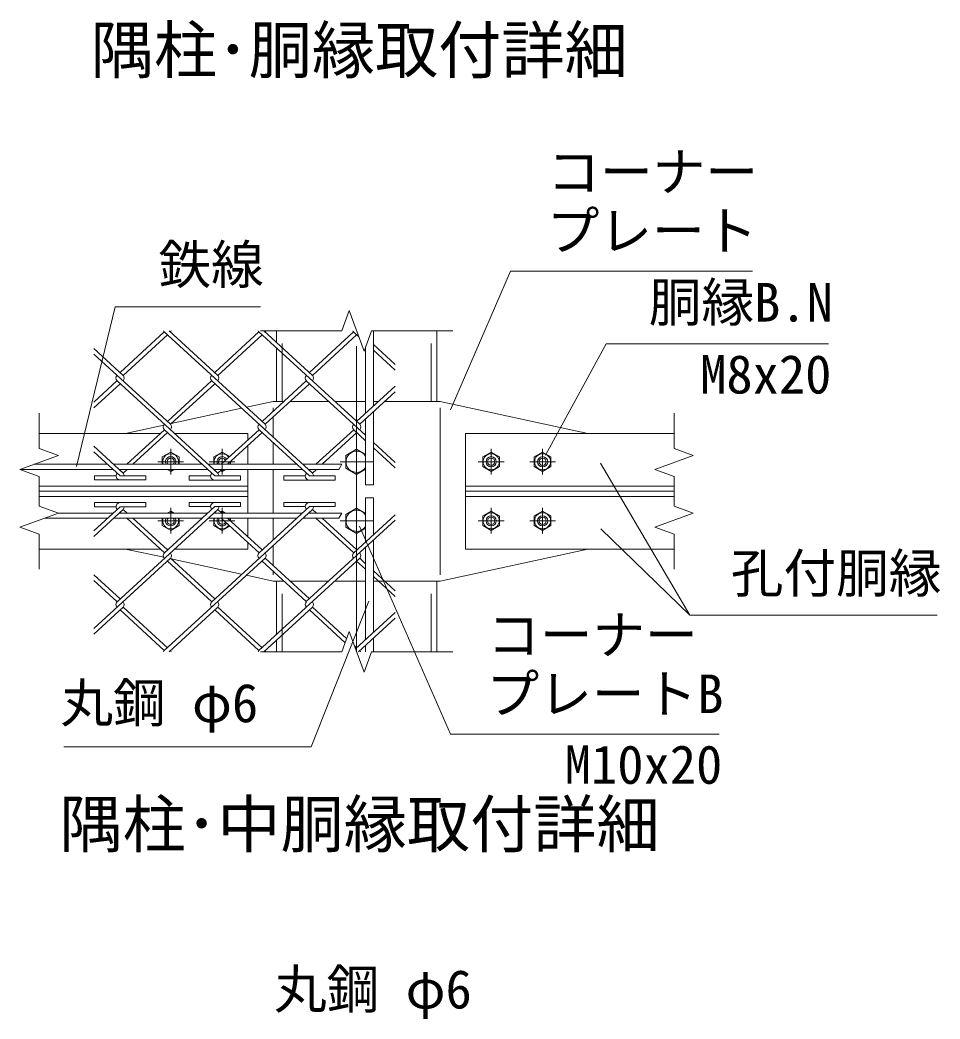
# Model space of a CAD drawing. Units: millimetres at full size; details may follow other scales. Extents: x -10500 to 10500, y -7425 to 7425.
# Drawn here: x 2525 to 5392, y 519 to 3632 of the extents above; entities that cross this region are included whole.
import ezdxf
from ezdxf.enums import TextEntityAlignment as Align

# ---------------------------------------------------------------- set-up
doc = ezdxf.new("R2010")
doc.units = ezdxf.units.MM
doc.header["$LTSCALE"] = 30
doc.linetypes.add('DASHED', pattern=[7.5, 6, -1.5])
doc.linetypes.add('USER1', pattern=[50.8, 31.75, -6.35, 6.35, -6.35])
for name, color, linetype, lineweight in [('0-0_D-STR-TXT', 7, 'Continuous', 13), ('0-1_D-STR-DIM', 7, 'Continuous', 13), ('0-2_D-STR1', 1, 'Continuous', 18), ('0-3_D-BMK', 2, 'USER1', 13), ('0-4_D-STR3', 3, 'Continuous', 13), ('0-A_D-TTL-TXT', 7, 'Continuous', 13), ('0-B_D-STR2', 7, 'Continuous', 13)]:
    doc.layers.add(name, color=color, linetype=linetype, lineweight=lineweight)
doc.styles.add('ＭＳ ゴシック', font='')
doc.styles.get('ＭＳ ゴシック').set_extended_font_data('MS Gothic')

msp = doc.modelspace()

# ---------------------------------------------------------------- linework, layer by layer
at = {"layer": '0-0_D-STR-TXT'}
msp.add_line((4612, 1776.64), (4334.62, 2046.25), dxfattribs=at)
for points in [[(4807.39, 2849.32), (4053.82, 2849.32), (3866.57, 2416.28)], [(3274.42, 2737.59), (2822.23, 2737.59), (2701.04, 2240.24)], [(5044.68, 2622.49), (4351.38, 2622.49), (4162.27, 2275.57)], [(5382.71, 1776.64), (4612, 1776.64), (4334.2, 2250.57)], [(4704.12, 1406.38), (3866.15, 1406.38), (3583.43, 2054.7)], [(2661.98, 1366.78), (3432.06, 1366.78), (3612.34, 1820.45)]]:
    msp.add_lwpolyline(points, dxfattribs=at)
at = {"layer": '0-1_D-STR-DIM'}
for p, q in [((3551.12, 2726.43), (3528.03, 2663)), ((3597.29, 2599.57), (3551.12, 2726.43)), ((3274.2, 2663), (3528.03, 2663)), ((3620.38, 2663), (3597.29, 2599.57)), ((3620.38, 2663), (3874.2, 2663)), ((2585.08, 2406), (2585.08, 2296.61)), ((4563.33, 2406), (4563.33, 2296.61)), ((2644.98, 2274.81), (2525.17, 2231.2)), ((2585.08, 2296.61), (2644.98, 2274.81)), ((4623.24, 2274.81), (4503.42, 2231.2)), ((4563.33, 2296.61), (4623.24, 2274.81)), ((3528.36, 2247), (3519.12, 2231)), ((2525.17, 2231.2), (2585.08, 2209.39)), ((4503.42, 2231.2), (4563.33, 2209.39)), ((2585.08, 2209.39), (2585.08, 2116.61)), ((4563.33, 2209.39), (4563.33, 2116.61)), ((2644.98, 2094.81), (2525.17, 2051.2)), ((2585.08, 2116.61), (2644.98, 2094.81)), ((3528.36, 2095), (3519.12, 2079)), ((4623.24, 2094.81), (4503.42, 2051.2)), ((4563.33, 2116.61), (4623.24, 2094.81)), ((2525.17, 2051.2), (2585.08, 2029.39)), ((2585.08, 2029.39), (2585.08, 1920)), ((4503.42, 2051.2), (4563.33, 2029.39)), ((4563.33, 2029.39), (4563.33, 1920)), ((3551.12, 1726.43), (3528.03, 1663)), ((3597.29, 1599.57), (3551.12, 1726.43)), ((3274.2, 1663), (3528.03, 1663)), ((3620.38, 1663), (3597.29, 1599.57)), ((3620.38, 1663), (3874.2, 1663))]:
    msp.add_line(p, q, dxfattribs=at)
at = {"layer": '0-2_D-STR1'}
for p, q in [((3324.2, 2626.9), (3324.2, 2663)), ((3824.2, 2443), (3824.2, 2663)), ((3324.2, 2443), (3324.2, 2609.54)), ((2962.41, 2343), (2585.08, 2343)), ((3235.08, 2343), (3006.78, 2343)), ((3235.08, 2343), (3235.08, 2322.62)), ((4563.33, 2343), (3913.33, 2343)), ((3913.33, 2343), (3913.33, 1983)), ((3235.08, 2305.26), (3235.08, 2247)), ((3235.08, 2231), (3235.08, 2095)), ((3235.08, 2179), (2585.08, 2179)), ((3235.08, 2163), (2585.08, 2163)), ((4563.33, 2179), (3913.33, 2179)), ((4563.33, 2163), (3913.33, 2163)), ((3235.08, 2147), (2585.08, 2147)), ((4563.33, 2147), (3913.33, 2147)), ((3235.08, 2079), (3235.08, 2020.74)), ((3235.08, 2003.38), (3235.08, 1983)), ((2962.41, 1983), (2585.08, 1983)), ((2987.84, 1983), (2981.35, 1983)), ((3235.08, 1983), (3006.78, 1983)), ((4563.33, 1983), (3913.33, 1983)), ((3324.2, 1716.46), (3324.2, 1883)), ((3824.2, 1663), (3824.2, 1883)), ((3324.2, 1663), (3324.2, 1699.1))]:
    msp.add_line(p, q, dxfattribs=at)
at = {"layer": '0-2_D-STR1', "linetype": 'DASHED'}
for p, q in [((3342.2, 2443), (3342.2, 2663)), ((3806.2, 2443), (3806.2, 2663)), ((3342.2, 1663), (3342.2, 1883)), ((3806.2, 1663), (3806.2, 1883))]:
    msp.add_line(p, q, dxfattribs=at)
at = {"layer": '0-3_D-BMK'}
for p, q in [((3574.2, 1663), (3574.2, 2663)), ((2994.71, 2215), (2994.71, 2295)), ((3155.08, 2215), (3155.08, 2295)), ((3993.33, 2215), (3993.33, 2295)), ((4153.7, 2215), (4153.7, 2295)), ((3034.71, 2255), (2954.71, 2255)), ((3195.08, 2255), (3115.08, 2255)), ((3625.2, 2255), (3523.2, 2255)), ((3953.33, 2255), (4033.33, 2255)), ((4113.7, 2255), (4193.7, 2255)), ((2994.71, 2031), (2994.71, 2111)), ((3155.08, 2031), (3155.08, 2111)), ((3993.33, 2031), (3993.33, 2111)), ((4153.7, 2031), (4153.7, 2111)), ((3034.71, 2071), (2954.71, 2071)), ((3195.08, 2071), (3115.08, 2071)), ((3625.2, 2071), (3523.2, 2071)), ((3953.33, 2071), (4033.33, 2071)), ((4113.7, 2071), (4193.7, 2071))]:
    msp.add_line(p, q, dxfattribs=at)
at = {"layer": '0-4_D-STR3'}
for p, q in [((3626.2, 2428.11), (3626.2, 2663)), ((3602.2, 2406.12), (3602.2, 2613.07)), ((3230.82, 2424.88), (3314.2, 2443)), ((3314.2, 2443), (3347.55, 2443)), ((3366.49, 2443), (3487, 2443)), ((3505.95, 2443), (3602.2, 2443)), ((3626.2, 2443), (3642.46, 2443)), ((3661.41, 2443), (3834.2, 2443)), ((3834.2, 2443), (4294.2, 2343)), ((2996.12, 2373.85), (3215.89, 2421.63)), ((3314.2, 2423), (3314.2, 2412.45)), ((3626.2, 2183), (3626.2, 2410.75)), ((3834.2, 2423), (3834.2, 1903)), ((2854.2, 2343), (2972.98, 2368.82)), ((3314.2, 2395.09), (3314.2, 2331.54)), ((3602.2, 2183), (3602.2, 2388.75)), ((3314.2, 2314.18), (3314.2, 2247)), ((2994.71, 2285.03), (2968.71, 2270.01)), ((3020.71, 2270.01), (2994.71, 2285.03)), ((3155.08, 2285.03), (3129.08, 2270.01)), ((3178.98, 2271.22), (3155.08, 2285.03)), ((3574.2, 2294.26), (3602.2, 2278.1)), ((3967.33, 2270.01), (3993.33, 2285.03)), ((3993.33, 2285.03), (4019.33, 2270.01)), ((4127.7, 2270.01), (4153.7, 2285.03)), ((4153.7, 2285.03), (4179.7, 2270.01)), ((2797.69, 2247), (2568.59, 2247)), ((3092.6, 2247), (2816.64, 2247)), ((2968.71, 2270.01), (2968.71, 2247)), ((3020.71, 2247), (3020.71, 2270.01)), ((3387.51, 2247), (3111.55, 2247)), ((3129.08, 2270.01), (3129.08, 2247)), ((3181.08, 2247), (3181.08, 2255.78)), ((3528.36, 2247), (3406.46, 2247)), ((3967.33, 2239.99), (3967.33, 2270.01)), ((4019.33, 2270.01), (4019.33, 2239.99)), ((4127.7, 2239.99), (4127.7, 2270.01)), ((4179.7, 2270.01), (4179.7, 2239.99)), ((2815.15, 2231), (2525.71, 2231)), ((3110.06, 2231), (2834.1, 2231)), ((2984.28, 2231), (2994.71, 2224.98)), ((2994.71, 2224.98), (3005.14, 2231)), ((3404.98, 2231), (3129.01, 2231)), ((3150.41, 2227.68), (3155.08, 2224.98)), ((3155.08, 2224.98), (3165.51, 2231)), ((3314.2, 2231), (3314.2, 2095)), ((3519.12, 2231), (3423.92, 2231)), ((3574.2, 2215.74), (3540.2, 2235.37)), ((3602.2, 2231.91), (3574.2, 2215.74)), ((3993.33, 2224.98), (3967.33, 2239.99)), ((4019.33, 2239.99), (3993.33, 2224.98)), ((4153.7, 2224.98), (4127.7, 2239.99)), ((4179.7, 2239.99), (4153.7, 2224.98)), ((3602.2, 2183), (3626.2, 2183)), ((3602.2, 2143), (3602.2, 2005.49)), ((3602.2, 2143), (3626.2, 2143)), ((3626.2, 2143), (3626.2, 2027.49)), ((2815.15, 2095), (2645.52, 2095)), ((3110.06, 2095), (2834.1, 2095)), ((2994.71, 2101.03), (2984.28, 2095)), ((3005.14, 2095), (2994.71, 2101.03)), ((3404.98, 2095), (3129.01, 2095)), ((3155.08, 2101.03), (3150.41, 2098.33)), ((3165.51, 2095), (3155.08, 2101.03)), ((3528.36, 2095), (3423.92, 2095)), ((3574.2, 2110.26), (3602.2, 2094.1)), ((3967.33, 2086.01), (3993.33, 2101.03)), ((3967.33, 2055.99), (3967.33, 2086.01)), ((3993.33, 2101.03), (4019.33, 2086.01)), ((4019.33, 2086.01), (4019.33, 2055.99)), ((4127.7, 2086.01), (4153.7, 2101.03)), ((4127.7, 2055.99), (4127.7, 2086.01)), ((4153.7, 2101.03), (4179.7, 2086.01)), ((4179.7, 2086.01), (4179.7, 2055.99)), ((2797.69, 2079), (2601.56, 2079)), ((3092.6, 2079), (2816.64, 2079)), ((2968.71, 2079), (2968.71, 2055.99)), ((2968.71, 2055.99), (2994.71, 2040.98)), ((2994.71, 2040.98), (3020.71, 2055.99)), ((3020.71, 2055.99), (3020.71, 2079)), ((3387.51, 2079), (3111.55, 2079)), ((3129.08, 2079), (3129.08, 2055.99)), ((3129.08, 2055.99), (3155.08, 2040.98)), ((3155.08, 2040.98), (3178.98, 2054.78)), ((3181.08, 2070.22), (3181.08, 2079)), ((3314.2, 2079), (3314.2, 2011.83)), ((3519.12, 2079), (3406.46, 2079)), ((3993.33, 2040.98), (3967.33, 2055.99)), ((4019.33, 2055.99), (3993.33, 2040.98)), ((4153.7, 2040.98), (4127.7, 2055.99)), ((4179.7, 2055.99), (4153.7, 2040.98)), ((3574.2, 2031.74), (3540.2, 2051.37)), ((3602.2, 2047.91), (3574.2, 2031.74)), ((3314.2, 1994.46), (3314.2, 1930.92)), ((3626.2, 2010.56), (3626.2, 1722.96)), ((2854.2, 1983), (2972.98, 1957.18)), ((3602.2, 1988.57), (3602.2, 1700.97)), ((3834.2, 1883), (4294.2, 1983)), ((2996.12, 1952.15), (3215.89, 1904.38)), ((3230.82, 1901.13), (3314.2, 1883)), ((3314.2, 1913.56), (3314.2, 1903)), ((3314.2, 1883), (3347.55, 1883)), ((3366.49, 1883), (3487, 1883)), ((3505.95, 1883), (3602.2, 1883)), ((3626.2, 1883), (3834.2, 1883)), ((3602.2, 1683.61), (3602.2, 1663)), ((3626.2, 1705.6), (3626.2, 1663))]:
    msp.add_line(p, q, dxfattribs=at)
for points in [[(3540.2, 2235.37), (3540.2, 2274.63), (3574.2, 2294.26)], [(3540.2, 2051.37), (3540.2, 2090.63), (3574.2, 2110.26)]]:
    msp.add_lwpolyline(points, dxfattribs=at)
for centre, radius in [((3993.33, 2255), 25), ((4153.7, 2255), 25), ((3993.33, 2255), 16), ((3993.33, 2255), 11.2), ((4153.7, 2255), 16), ((4153.7, 2255), 11.2), ((3993.33, 2071), 25), ((3993.33, 2071), 16), ((4153.7, 2071), 25), ((4153.7, 2071), 16), ((3993.33, 2071), 11.2), ((4153.7, 2071), 11.2)]:
    msp.add_circle(centre, radius, dxfattribs=at)
for centre, radius, start, end in [((2994.71, 2255), 25, 341.33708, 198.66292), ((3155.08, 2255), 25, 32.84737, 198.66292), ((3574.2, 2255), 33, 31.95275, 328.04725), ((2994.71, 2255), 16, 330, 210), ((2994.71, 2255), 11.2, 314.41531, 225.58469), ((3155.08, 2255), 16, 27.31175, 210), ((3155.08, 2255), 11.2, 20.5206, 225.58469), ((3155.08, 2255), 25, 341.33708, 359.6818), ((2994.71, 2255), 25, 253.7398, 286.2602), ((3155.08, 2255), 25, 265.3182, 286.2602), ((2994.71, 2071), 25, 73.7398, 106.2602), ((3155.08, 2071), 25, 73.7398, 94.6818), ((3574.2, 2071), 33, 31.95275, 328.04725), ((2994.71, 2071), 25, 161.33708, 18.66292), ((2994.71, 2071), 16, 150, 30), ((2994.71, 2071), 11.2, 134.41531, 45.58469), ((3155.08, 2071), 25, 161.33708, 327.15263), ((3155.08, 2071), 16, 150, 332.68825), ((3155.08, 2071), 11.2, 134.41531, 339.4794), ((3155.08, 2071), 25, 0.3182, 18.66292)]:
    msp.add_arc(centre, radius, start, end, dxfattribs=at)
at = {"layer": '0-B_D-STR2'}
for p, q in [((2974.91, 2659.37), (2836.93, 2532.94)), ((2984.38, 2650.69), (2846.4, 2524.26)), ((3288.77, 2371.78), (2974.91, 2659.37)), ((3141.31, 2524.26), (2989.9, 2663)), ((3269.82, 2659.37), (3131.84, 2532.94)), ((3279.29, 2650.69), (3141.31, 2524.26)), ((3583.65, 2371.8), (3269.82, 2659.37)), ((3436.22, 2524.26), (3284.81, 2663)), ((3564.73, 2659.37), (3426.75, 2532.94)), ((3574.2, 2650.69), (3436.22, 2524.26)), ((3580.93, 2644.53), (3564.73, 2659.37)), ((3694.2, 2558.1), (3626.2, 2620.41)), ((2846.4, 2524.26), (2755.08, 2607.94)), ((2993.85, 2371.78), (2755.08, 2590.58)), ((3694.2, 2540.73), (3626.2, 2603.04)), ((2827.45, 2506.9), (2755.08, 2440.57)), ((2836.93, 2498.21), (2755.08, 2423.21)), ((3141.52, 2219.54), (2827.69, 2507.11)), ((3122.36, 2506.9), (2984.38, 2380.46)), ((3131.84, 2498.21), (2993.85, 2371.78)), ((3436.43, 2219.54), (3122.6, 2507.11)), ((3417.28, 2506.9), (3279.29, 2380.46)), ((3426.75, 2498.21), (3288.77, 2371.78)), ((3602.2, 2337.44), (3417.28, 2506.9)), ((3694.2, 2490.42), (3574.2, 2380.46)), ((3694.2, 2473.06), (3583.68, 2371.78)), ((2975.12, 2354.65), (2857.64, 2247)), ((2984.6, 2345.97), (2876.59, 2247)), ((3132.05, 2210.86), (2975.15, 2354.63)), ((3270.03, 2354.65), (3152.55, 2247)), ((3279.51, 2345.97), (3171.5, 2247)), ((3426.96, 2210.86), (3270.03, 2354.65)), ((3564.94, 2354.65), (3447.46, 2247)), ((3574.42, 2345.97), (3466.41, 2247)), ((3602.2, 2320.51), (3564.94, 2354.65)), ((3694.2, 2253.14), (3626.2, 2315.45)), ((2846.61, 2219.54), (2755.08, 2303.41)), ((2836.9, 2211.07), (2755.08, 2286.05)), ((3694.2, 2236.21), (3626.2, 2298.52)), ((2757.38, 2211.07), (2824.53, 2211.07)), ((2757.38, 2211.07), (2757.38, 2198.27)), ((2840.18, 2231), (2837.14, 2228.22)), ((2859.13, 2231), (2846.61, 2219.54)), ((3052.05, 2210.86), (3119.2, 2210.86)), ((3052.05, 2210.86), (3052.05, 2198.06)), ((3135.09, 2231), (3132.05, 2228.22)), ((3132.05, 2210.86), (3212.05, 2210.86)), ((3154.04, 2231), (3141.52, 2219.54)), ((3212.05, 2210.86), (3212.05, 2198.06)), ((3346.96, 2210.86), (3414.11, 2210.86)), ((3346.96, 2210.86), (3346.96, 2198.06)), ((3430, 2231), (3426.96, 2228.22)), ((3448.95, 2231), (3436.43, 2219.54)), ((2757.38, 2198.27), (2917.38, 2198.27)), ((3052.05, 2198.06), (3212.05, 2198.06)), ((3346.96, 2198.06), (3506.96, 2198.06)), ((2757.38, 2127.73), (2917.38, 2127.73)), ((2757.38, 2114.93), (2757.38, 2127.73)), ((3052.05, 2127.95), (3212.05, 2127.95)), ((3052.05, 2115.15), (3052.05, 2127.95)), ((3212.05, 2115.15), (3212.05, 2127.95)), ((3346.96, 2127.95), (3506.96, 2127.95)), ((3346.96, 2115.15), (3346.96, 2127.95)), ((2836.9, 2114.93), (2755.08, 2039.95)), ((2846.61, 2106.47), (2755.08, 2022.59)), ((2757.38, 2114.93), (2824.53, 2114.93)), ((3141.52, 2106.47), (2827.69, 1818.89)), ((2840.18, 2095), (2837.14, 2097.79)), ((2859.13, 2095), (2846.61, 2106.47)), ((3132.05, 2115.15), (2975.15, 1971.37)), ((3052.05, 2115.15), (3119.2, 2115.15)), ((3436.43, 2106.47), (3122.6, 1818.89)), ((3132.05, 2115.15), (3212.05, 2115.15)), ((3135.09, 2095), (3132.05, 2097.79)), ((3154.04, 2095), (3141.52, 2106.47)), ((3426.96, 2115.15), (3270.03, 1971.35)), ((3346.96, 2115.15), (3414.11, 2115.15)), ((3430, 2095), (3426.96, 2097.79)), ((3448.95, 2095), (3436.43, 2106.47)), ((3694.2, 2089.8), (3564.94, 1971.35)), ((2975.12, 1971.35), (2857.64, 2079)), ((2984.6, 1980.03), (2876.59, 2079)), ((3270.03, 1971.35), (3152.55, 2079)), ((3279.51, 1980.03), (3171.5, 2079)), ((3694.2, 2072.87), (3417.28, 1819.11)), ((3564.94, 1971.35), (3447.46, 2079)), ((3574.42, 1980.03), (3466.41, 2079)), ((2993.85, 1954.23), (2755.08, 1735.43)), ((3288.77, 1954.23), (2974.91, 1666.63)), ((3122.36, 1819.11), (2984.38, 1945.55)), ((3131.84, 1827.79), (2993.85, 1954.23)), ((3583.65, 1954.21), (3269.82, 1666.63)), ((3417.28, 1819.11), (3279.29, 1945.55)), ((3426.75, 1827.79), (3288.77, 1954.23)), ((3602.2, 1919.89), (3574.2, 1945.55)), ((3602.2, 1937.25), (3583.68, 1954.23)), ((2836.93, 1827.79), (2755.08, 1902.79)), ((3694.2, 1852.95), (3626.2, 1915.26)), ((2827.45, 1819.11), (2755.08, 1885.43)), ((3694.2, 1835.59), (3626.2, 1897.9)), ((2846.4, 1801.75), (2755.08, 1718.07)), ((2974.91, 1666.63), (2836.93, 1793.07)), ((2984.38, 1675.31), (2846.4, 1801.75)), ((3141.31, 1801.75), (2989.9, 1663)), ((3269.82, 1666.63), (3131.84, 1793.07)), ((3279.29, 1675.31), (3141.31, 1801.75)), ((3436.22, 1801.75), (3284.81, 1663)), ((3538.2, 1690.94), (3426.75, 1793.07)), ((3542.94, 1703.96), (3436.22, 1801.75)), ((3694.2, 1785.27), (3570.84, 1672.23)), ((3694.2, 1767.91), (3579.72, 1663)), ((3574.2, 1675.31), (3567.48, 1681.47))]:
    msp.add_line(p, q, dxfattribs=at)
for points in [[(2836.9, 2211.07), (2917.38, 2211.07), (2917.38, 2198.27)], [(3426.96, 2210.86), (3506.96, 2210.86), (3506.96, 2198.06)], [(2836.9, 2114.93), (2917.38, 2114.93), (2917.38, 2127.73)], [(3426.96, 2115.15), (3506.96, 2115.15), (3506.96, 2127.95)]]:
    msp.add_lwpolyline(points, dxfattribs=at)
for centre, start, end in [((2984.38, 2668.06), 203.15541, 222.5), ((2984.38, 2668.06), 317.5, 336.84459), ((3279.29, 2668.06), 203.15541, 222.5), ((3279.29, 2668.06), 317.5, 336.84459), ((3574.2, 2668.06), 203.15541, 222.5), ((2837.14, 2515.81), 137.5, 222.5), ((2837.14, 2515.81), 317.5, 42.5), ((3132.05, 2515.81), 137.5, 222.5), ((3132.05, 2515.81), 317.5, 42.5), ((3426.96, 2515.81), 137.5, 222.5), ((3426.96, 2515.81), 317.5, 42.5), ((2984.6, 2363.34), 137.5, 222.5), ((2984.6, 2363.34), 317.5, 42.5), ((3279.51, 2363.34), 137.5, 222.5), ((3279.51, 2363.34), 317.5, 42.5), ((3574.42, 2363.34), 137.5, 222.5), ((3574.42, 2363.34), 317.5, 42.5), ((2837.38, 2211.07), 138.92709, 265), ((2837.14, 2210.86), 0.96776, 42.5), ((3132.05, 2210.86), 137.5, 265), ((3132.05, 2210.86), 0, 42.5), ((3426.96, 2210.86), 137.5, 265), ((3426.96, 2210.86), 0, 42.5), ((2837.38, 2114.93), 95, 221.07291), ((3132.05, 2115.15), 95, 222.5), ((3426.96, 2115.15), 95, 222.5), ((2837.14, 2115.15), 317.5, 359.03224), ((3132.05, 2115.15), 317.5, 0), ((3426.96, 2115.15), 317.5, 0), ((2984.6, 1962.67), 137.5, 222.5), ((2984.6, 1962.67), 317.5, 42.5), ((3279.51, 1962.67), 137.5, 222.5), ((3279.51, 1962.67), 317.5, 42.5), ((3574.42, 1962.67), 137.5, 222.5), ((3574.42, 1962.67), 317.5, 42.5), ((2837.14, 1810.19), 137.5, 222.5), ((2837.14, 1810.19), 317.5, 42.5), ((3132.05, 1810.19), 137.5, 222.5), ((3132.05, 1810.19), 317.5, 42.5), ((3426.96, 1810.19), 137.5, 222.5), ((3426.96, 1810.19), 317.5, 42.5), ((2984.38, 1657.95), 137.5, 156.84459), ((2984.38, 1657.95), 23.15541, 42.5), ((3279.29, 1657.95), 137.5, 156.84459), ((3279.29, 1657.95), 23.15541, 42.5), ((3574.2, 1657.95), 23.15541, 42.5)]:
    msp.add_arc(centre, 12.85, start, end, dxfattribs=at)

# ---------------------------------------------------------------- texts
at = {"layer": '0-0_D-STR-TXT', "style": 'ＭＳ ゴシック'}
for s, p in [('コーナー', (4168.43, 3062.31)), ('プレート', (4166.53, 2878.57)), ('鉄線', (2956.52, 2773.5)), ('胴縁B.N', (4484.4, 2655.85)), ('M8x20', (4644.3, 2431.47)), ('孔付胴縁', (4739.95, 1811.59)), ('コーナー', (3980.77, 1619.37)), ('プレートB', (3978.87, 1435.62)), ('丸鋼 φ6', (2651.2, 1407.13)), ('M10x20', (4222.51, 1215.36)), ('丸鋼 φ6', (3316.72, 515.16))]:
    msp.add_text(s, height=120.3, dxfattribs=at).set_placement(p, align=Align.BOTTOM_LEFT)
at = {"layer": '0-A_D-TTL-TXT', "style": 'ＭＳ ゴシック'}
for s, p in [('隅柱･胴縁取付詳細', (2745.78, 3422.59)), ('隅柱･中胴縁取付詳細', (2648.32, 1010.5))]:
    msp.add_text(s, height=144.3, dxfattribs=at).set_placement(p, align=Align.BOTTOM_LEFT)

doc.saveas('drawing.dxf')
